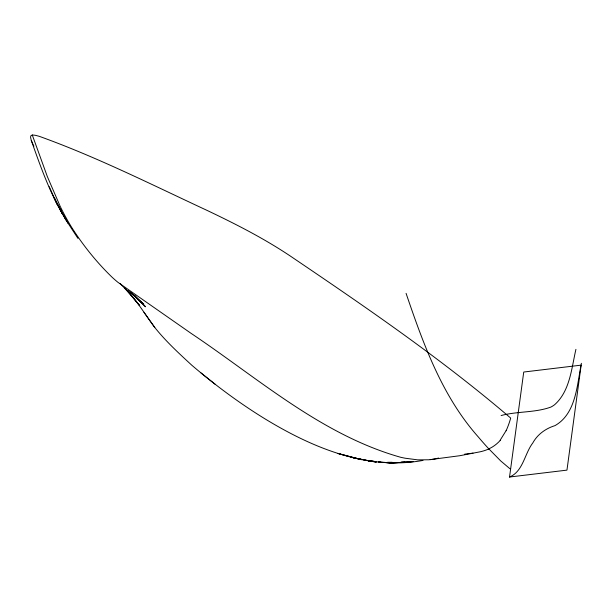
<?xml version="1.0" encoding="UTF-8"?>
<svg xmlns="http://www.w3.org/2000/svg" width="612" height="612" viewBox="0 0 612 612"><rect width="100%" height="100%" fill="white"/><g stroke="black" fill="none" stroke-linecap="round" stroke-linejoin="round"><path stroke-width="0.92" d="M509.536 477.023L523.734 372.035L581.148 365.142L566.957 470.131L509.536 477.023C523.092 471.569 524.583 453.622 532.792 442.973C537.504 434.336 545.713 428.492 554.985 425.631C576.336 413.505 576.994 384.627 581.4 363.298M575.923 349.353C571.516 368.202 570.078 390.877 554.717 404.631A21.298 16.172 -54.9 0 1 550.854 407.087C534.987 412.848 517.415 411.172 501.106 415.533M506.063 430.718L500.149 440.235M488.384 449.086L490.204 448.191A28.703 21.795 -54.9 0 0 500.272 440.365M488.391 449.132A48.057 36.491 -54.9 0 1 480.099 451.809L459.887 455.703L430.213 459.627M506.124 430.741A72.193 54.82 -54.9 0 0 510.691 418.08C442.461 359.726 368.294 308.808 294.02 258.555C266.518 239.705 236.775 224.512 206.711 210.237C151.554 184.572 96.971 157.1 39.681 136.468A36.001 13.196 7.7 0 0 38.38 136.086L36.131 135.497A11.873 4.353 7.7 0 0 34.945 135.237L32.283 135L30.975 135.711A11.873 4.353 7.7 0 0 30.761 136.139L30.6 137.019A36.001 13.196 7.7 0 0 30.615 137.555L31.288 140.439C41.379 168.958 51.538 197.837 68.261 223.288L67.297 221.636M473.007 453.132L464.715 454.142M422.999 460.408C366.886 470.781 311.669 447.349 264.675 418.662C239.017 402.887 214.804 384.833 191.885 365.303C178.918 353.353 165.867 341.343 154.821 327.542C144.998 314.361 136.591 300.064 125.001 288.29L139.689 305.602L130.241 294.211L120.105 283.433M387.541 462.289L392.154 462.289M401.38 462.282L405.067 462.282L401.281 462.274M383.816 462.374L390.854 463.047L413.268 461.555L390.854 463.047L378.514 461.785M373.771 461.303L368.08 460.721L353.04 457.722L376.303 462.129L368.08 460.721L374.575 461.41M378.293 461.8L380.151 461.999M509.987 468.777L500.761 460.974L488.483 448.497A442.644 237.992 83.2 0 1 478.186 436.815C442.04 396.132 423.343 344.043 406.077 293.355M201.019 372.968L215.149 384.267M128.092 290.539L143.789 304.21L130.394 292.154L145.518 306.78L134.066 295.137L140.676 302.175L134.433 295.298M143.942 312.265L154.821 327.542M77.954 238.397L65.446 219.211L54.185 197.73L56.916 203.773L60.963 210.168L56.916 203.773L49.197 186.683M66.341 220.029L59.693 208.799L62.699 214.223L54.185 197.73M33.545 145.518L33.912 146.23M33.178 144.799L31.288 140.439M32.283 135L47.331 176.554L60.228 206.443A202.09 108.653 83.2 0 0 65.14 216.051L68.246 221.628A190.324 102.326 83.2 0 0 72.27 228.322C83.584 245.993 96.857 262.479 111.942 277.083A175.323 94.263 83.2 0 0 117.902 282.293L191.151 333.402C258.111 378.201 321.361 434.849 400.485 457.225A395.191 212.471 83.2 0 0 405.205 458.22L417.767 459.864L428.675 459.78A176.256 94.761 83.2 0 0 438.613 458.028M361.516 459.681L337.916 453.454L361.516 459.681"/></g></svg>
